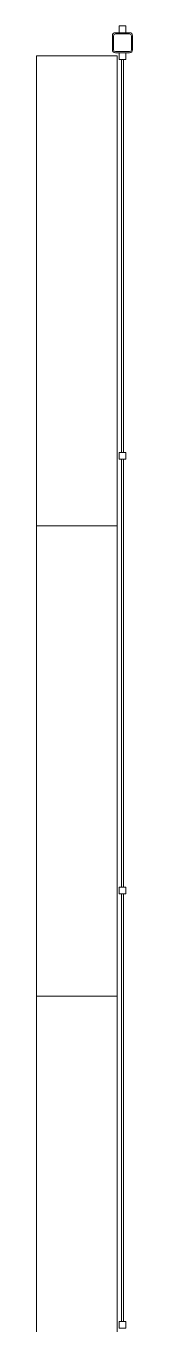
# Model space of a CAD drawing. Header units: millimetres. Extents: x -637480 to 299894, y -125373 to 39000.
# Drawn here: x 279051 to 279765, y -15598 to -5935 of the extents above; entities that cross this region are included whole.
import ezdxf

# ---------------------------------------------------------------- set-up
doc = ezdxf.new("R2010")
doc.units = ezdxf.units.MM
for name, color, linetype, lineweight in [('AM_BOR', 4, 'Continuous', 25), ('Xref building Toll$0$A-GLAZ-CWMG', 51, 'Continuous', 9), ('Xref building Toll$0$I-FURN', 30, 'Continuous', 9), ('Xref building Toll$0$S-COLS', 52, 'Continuous', 9)]:
    doc.layers.add(name, color=color, linetype=linetype, lineweight=lineweight)

# ---------------------------------------------------------------- blocks, each defined once
blk = doc.blocks.new('Xref building Toll$0$Beca-34-S-SHS-Col_AU_NZ - 150x9_0 SHS-2217340-MASTER GROUND FLOOR')
at = {"layer": 'Xref building Toll$0$S-COLS', "lineweight": 18}
for p, q in [((-75, 52.5), (-75, -52.5)), ((-75, -52.5), (-75, 52.5)), ((-66, -52.5), (-66, 52.5)), ((-66, 52.5), (-66, -52.5)), ((52.5, 75), (-52.5, 75)), ((-52.5, 75), (52.5, 75)), ((-52.5, 66), (52.5, 66)), ((52.5, 66), (-52.5, 66)), ((66, 52.5), (66, -52.5)), ((66, -52.5), (66, 52.5)), ((75, -52.5), (75, 52.5)), ((75, 52.5), (75, -52.5)), ((52.5, -66), (-52.5, -66)), ((-52.5, -66), (52.5, -66)), ((-52.5, -75), (52.5, -75)), ((52.5, -75), (-52.5, -75))]:
    blk.add_line(p, q, dxfattribs=at)
for centre, radius, start, end in [((-52.5, 52.5), 22.5, 90, 180), ((-52.5, 52.5), 22.5, 90, 180), ((-52.5, 52.5), 13.5, 90, 180), ((-52.5, 52.5), 13.5, 90, 180), ((52.5, 52.5), 22.5, 360, 90), ((52.5, 52.5), 22.5, 360, 90), ((52.5, 52.5), 13.5, 0, 90), ((52.5, 52.5), 13.5, 360, 90), ((-52.5, -52.5), 22.5, 180, 270), ((-52.5, -52.5), 22.5, 180, 270), ((-52.5, -52.5), 13.5, 180, 270), ((-52.5, -52.5), 13.5, 180, 270), ((52.5, -52.5), 22.5, 270, 360), ((52.5, -52.5), 13.5, 270, 0), ((52.5, -52.5), 22.5, 270, 360), ((52.5, -52.5), 13.5, 270, 360)]:
    blk.add_arc(centre, radius, start, end, dxfattribs=at)
blk = doc.blocks.new('Xref building Toll$0$Rectangular Mullion - _SBA 100 x 15mm-2219645-MASTER GROUND FLOOR')
at = {"layer": 'Xref building Toll$0$A-GLAZ-CWMG'}
for p, q in [((287697.5, 133827.5), (287682.5, 133827.5)), ((287682.5, 133827.5), (287682.5, 133827.5)), ((287682.5, 133827.5), (287697.5, 133827.5)), ((287682.5, 130902.5), (287682.5, 133827.5)), ((287682.5, 130902.5), (287682.5, 133827.5)), ((287697.5, 133827.5), (287697.5, 133827.5)), ((287697.5, 133827.5), (287697.5, 130902.5)), ((287697.5, 130902.5), (287697.5, 133827.5)), ((287697.5, 130902.5), (287682.5, 130902.5)), ((287682.5, 130902.5), (287682.5, 130902.5)), ((287682.5, 130902.5), (287697.5, 130902.5)), ((287697.5, 130902.5), (287697.5, 130902.5))]:
    blk.add_line(p, q, dxfattribs=at)
blk = doc.blocks.new('Xref building Toll$0$Rectangular Mullion - _SBA 100 x 15mm 2-2219942-MASTER GROUND FLOOR')
at = {"layer": 'Xref building Toll$0$A-GLAZ-CWMG'}
for p, q in [((0, 25), (-50, 25)), ((-50, 25), (-50, -25)), ((-50, 25), (-50, 25)), ((0, -25), (0, 25)), ((0, 25), (0, 25)), ((-50, -25), (0, -25)), ((-50, -25), (-50, -25)), ((0, -25), (0, -25))]:
    blk.add_line(p, q, dxfattribs=at)
blk = doc.blocks.new('Xref building Toll$0$Rectangular Mullion - _SBA 100 x 15mm 2-2219794-MASTER GROUND FLOOR')
at = {"layer": 'Xref building Toll$0$A-GLAZ-CWMG'}
for p, q in [((-50, -25), (-50, 25)), ((-50, 25), (0, 25)), ((-50, 25), (-50, 25)), ((0, 25), (0, -25)), ((0, 25), (0, 25)), ((0, -25), (-50, -25)), ((-50, -25), (-50, -25)), ((0, -25), (0, -25))]:
    blk.add_line(p, q, dxfattribs=at)
blk = doc.blocks.new('Xref building Toll$0$Rectangular Mullion - _SBA 100 x 15mm 2-2219795-MASTER GROUND FLOOR')
at = {"layer": 'Xref building Toll$0$A-GLAZ-CWMG'}
for p, q in [((-50, 25), (-50, 25)), ((0, 25), (0, 25)), ((-50, -25), (-50, -25)), ((0, -25), (0, -25))]:
    blk.add_line(p, q, dxfattribs=at)
blk = doc.blocks.new('Xref building Toll$0$Rectangular Mullion - _SBA 100 x 15mm 2-2219791-MASTER GROUND FLOOR')
at = {"layer": 'Xref building Toll$0$A-GLAZ-CWMG'}
for p, q in [((0, 25), (-50, 25)), ((-50, 25), (-50, -25)), ((-50, 25), (-50, 25)), ((0, -25), (0, 25)), ((0, 25), (0, 25)), ((-50, -25), (0, -25)), ((-50, -25), (-50, -25)), ((0, -25), (0, -25))]:
    blk.add_line(p, q, dxfattribs=at)
blk = doc.blocks.new('Xref building Toll$0$Rectangular Mullion - _SBA 100 x 15mm 2-2219792-MASTER GROUND FLOOR')
at = {"layer": 'Xref building Toll$0$A-GLAZ-CWMG'}
for p, q in [((-50, 25), (-50, 25)), ((0, 25), (0, 25)), ((-50, -25), (-50, -25)), ((0, -25), (0, -25))]:
    blk.add_line(p, q, dxfattribs=at)
blk = doc.blocks.new('Xref building Toll$0$Rectangular Mullion - _SBA 100 x 15mm-2219631-MASTER GROUND FLOOR')
at = {"layer": 'Xref building Toll$0$A-GLAZ-CWMG'}
for p, q in [((287697.5, 130852.5), (287682.5, 130852.5)), ((287682.5, 130852.5), (287682.5, 130852.5)), ((287682.5, 130852.5), (287697.5, 130852.5)), ((287682.5, 127667.5), (287682.5, 130852.5)), ((287682.5, 127667.5), (287682.5, 130852.5)), ((287697.5, 130852.5), (287697.5, 130852.5)), ((287697.5, 130852.5), (287697.5, 127667.5)), ((287697.5, 127667.5), (287697.5, 130852.5)), ((287697.5, 127667.5), (287682.5, 127667.5)), ((287682.5, 127667.5), (287682.5, 127667.5)), ((287682.5, 127667.5), (287697.5, 127667.5)), ((287697.5, 127667.5), (287697.5, 127667.5))]:
    blk.add_line(p, q, dxfattribs=at)
blk = doc.blocks.new('Xref building Toll$0$Rectangular Mullion - _SBA 100 x 15mm-2219646-MASTER GROUND FLOOR')
at = {"layer": 'Xref building Toll$0$A-GLAZ-CWMG'}
for p, q in [((287697.5, 133827.5), (287682.5, 133827.5)), ((287682.5, 133827.5), (287682.5, 133827.5)), ((287682.5, 133827.5), (287697.5, 133827.5)), ((287682.5, 133827.5), (287682.5, 130902.5)), ((287682.5, 133827.5), (287682.5, 130902.5)), ((287697.5, 133827.5), (287697.5, 133827.5)), ((287697.5, 130902.5), (287697.5, 133827.5)), ((287697.5, 133827.5), (287697.5, 130902.5)), ((287697.5, 130902.5), (287682.5, 130902.5)), ((287682.5, 130902.5), (287682.5, 130902.5)), ((287682.5, 130902.5), (287697.5, 130902.5)), ((287697.5, 130902.5), (287697.5, 130902.5))]:
    blk.add_line(p, q, dxfattribs=at)
blk = doc.blocks.new('Xref building Toll$0$Rectangular Mullion - _SBA 100 x 15mm-2219647-MASTER GROUND FLOOR')
at = {"layer": 'Xref building Toll$0$A-GLAZ-CWMG'}
for p, q in [((287697.5, 133827.5), (287682.5, 133827.5)), ((287682.5, 133827.5), (287682.5, 133827.5)), ((287682.5, 133827.5), (287697.5, 133827.5)), ((287682.5, 130902.5), (287682.5, 133827.5)), ((287682.5, 130902.5), (287682.5, 133827.5)), ((287697.5, 133827.5), (287697.5, 133827.5)), ((287697.5, 133827.5), (287697.5, 130902.5)), ((287697.5, 130902.5), (287697.5, 133827.5)), ((287697.5, 130902.5), (287682.5, 130902.5)), ((287682.5, 130902.5), (287682.5, 130902.5)), ((287682.5, 130902.5), (287697.5, 130902.5)), ((287697.5, 130902.5), (287697.5, 130902.5))]:
    blk.add_line(p, q, dxfattribs=at)
blk = doc.blocks.new('Xref building Toll$0$Rectangular Mullion - _SBA 100 x 15mm-2219632-MASTER GROUND FLOOR')
at = {"layer": 'Xref building Toll$0$A-GLAZ-CWMG'}
for p, q in [((287697.5, 130852.5), (287682.5, 130852.5)), ((287682.5, 130852.5), (287682.5, 130852.5)), ((287682.5, 130852.5), (287697.5, 130852.5)), ((287682.5, 130852.5), (287682.5, 127667.5)), ((287682.5, 130852.5), (287682.5, 127667.5)), ((287697.5, 130852.5), (287697.5, 130852.5)), ((287697.5, 127667.5), (287697.5, 130852.5)), ((287697.5, 130852.5), (287697.5, 127667.5)), ((287697.5, 127667.5), (287682.5, 127667.5)), ((287682.5, 127667.5), (287682.5, 127667.5)), ((287682.5, 127667.5), (287697.5, 127667.5)), ((287697.5, 127667.5), (287697.5, 127667.5))]:
    blk.add_line(p, q, dxfattribs=at)
blk = doc.blocks.new('Xref building Toll$0$Rectangular Mullion - _SBA 100 x 15mm-2219633-MASTER GROUND FLOOR')
at = {"layer": 'Xref building Toll$0$A-GLAZ-CWMG'}
for p, q in [((287697.5, 130852.5), (287682.5, 130852.5)), ((287682.5, 130852.5), (287682.5, 130852.5)), ((287682.5, 130852.5), (287697.5, 130852.5)), ((287682.5, 127667.5), (287682.5, 130852.5)), ((287682.5, 127667.5), (287682.5, 130852.5)), ((287697.5, 130852.5), (287697.5, 130852.5)), ((287697.5, 130852.5), (287697.5, 127667.5)), ((287697.5, 127667.5), (287697.5, 130852.5)), ((287697.5, 127667.5), (287682.5, 127667.5)), ((287682.5, 127667.5), (287682.5, 127667.5)), ((287682.5, 127667.5), (287697.5, 127667.5)), ((287697.5, 127667.5), (287697.5, 127667.5))]:
    blk.add_line(p, q, dxfattribs=at)
blk = doc.blocks.new('Xref building Toll$0$Rectangular Mullion - _SBA 100 x 15mm 2-2219802-MASTER GROUND FLOOR')
at = {"layer": 'Xref building Toll$0$A-GLAZ-CWMG'}
for p, q in [((-25, 25), (-25, 25)), ((25, 25), (25, 25)), ((-25, -25), (-25, -25)), ((25, -25), (25, -25))]:
    blk.add_line(p, q, dxfattribs=at)
blk = doc.blocks.new('Xref building Toll$0$Rectangular Mullion - _SBA 100 x 15mm 2-2219803-MASTER GROUND FLOOR')
at = {"layer": 'Xref building Toll$0$A-GLAZ-CWMG'}
for p, q in [((25, 25), (-25, 25)), ((-25, 25), (-25, -25)), ((-25, 25), (-25, 25)), ((25, -25), (25, 25)), ((25, 25), (25, 25)), ((-25, -25), (25, -25)), ((-25, -25), (-25, -25)), ((25, -25), (25, -25))]:
    blk.add_line(p, q, dxfattribs=at)
blk = doc.blocks.new('Xref building Toll$0$Rectangular Mullion - _SBA 100 x 15mm 2-2219946-MASTER GROUND FLOOR')
at = {"layer": 'Xref building Toll$0$A-GLAZ-CWMG'}
for p, q in [((-50, -25), (-50, 25)), ((-50, 25), (0, 25)), ((-50, 25), (-50, 25)), ((0, 25), (0, -25)), ((0, 25), (0, 25)), ((0, -25), (-50, -25)), ((-50, -25), (-50, -25)), ((0, -25), (0, -25))]:
    blk.add_line(p, q, dxfattribs=at)
blk = doc.blocks.new('Xref building Toll$0$Rectangular Mullion - _SBA 100 x 15mm 2-2219943-MASTER GROUND FLOOR')
at = {"layer": 'Xref building Toll$0$A-GLAZ-CWMG'}
for p, q in [((-25, -25), (-25, 25)), ((-25, 25), (25, 25)), ((-25, 25), (-25, 25)), ((25, 25), (25, -25)), ((25, 25), (25, 25)), ((25, -25), (-25, -25)), ((-25, -25), (-25, -25)), ((25, -25), (25, -25))]:
    blk.add_line(p, q, dxfattribs=at)
blk = doc.blocks.new('Xref building Toll$0$IVS-FURNITURE-Table Cabinet Frame1 - D600 H900 THK18_18 2-2228313-MASTER GROUND FLOOR')
at = {"layer": 'Xref building Toll$0$I-FURN'}
for p, q in [((1750, 0), (-1750, 0)), ((-1750, 0), (-1750, 0)), ((-1750, 0), (1750, 0)), ((-1750, 0), (-1750, -600)), ((-1750, 0), (-1750, -600)), ((1750, 0), (1750, 0)), ((1750, -600), (1750, 0)), ((1750, 0), (1750, -600)), ((1750, -600), (-1750, -600)), ((-1750, -600), (-1750, -600)), ((-1750, -600), (1750, -600)), ((1750, -600), (1750, -600))]:
    blk.add_line(p, q, dxfattribs=at)
blk = doc.blocks.new('Xref building Toll')
at = {"layer": 'Xref building Toll$0$A-GLAZ-CWMG', "rotation": 269.9999999999998}
for name in ['Xref building Toll$0$Rectangular Mullion - _SBA 100 x 15mm 2-2219942-MASTER GROUND FLOOR', 'Xref building Toll$0$Rectangular Mullion - _SBA 100 x 15mm 2-2219794-MASTER GROUND FLOOR', 'Xref building Toll$0$Rectangular Mullion - _SBA 100 x 15mm 2-2219795-MASTER GROUND FLOOR', 'Xref building Toll$0$Rectangular Mullion - _SBA 100 x 15mm 2-2219795-MASTER GROUND FLOOR', 'Xref building Toll$0$Rectangular Mullion - _SBA 100 x 15mm 2-2219795-MASTER GROUND FLOOR', 'Xref building Toll$0$Rectangular Mullion - _SBA 100 x 15mm 2-2219795-MASTER GROUND FLOOR', 'Xref building Toll$0$Rectangular Mullion - _SBA 100 x 15mm 2-2219795-MASTER GROUND FLOOR', 'Xref building Toll$0$Rectangular Mullion - _SBA 100 x 15mm 2-2219795-MASTER GROUND FLOOR', 'Xref building Toll$0$Rectangular Mullion - _SBA 100 x 15mm 2-2219795-MASTER GROUND FLOOR', 'Xref building Toll$0$Rectangular Mullion - _SBA 100 x 15mm 2-2219795-MASTER GROUND FLOOR', 'Xref building Toll$0$Rectangular Mullion - _SBA 100 x 15mm 2-2219795-MASTER GROUND FLOOR']:
    blk.add_blockref(name, (279690, -5985), dxfattribs=at)
at = {"layer": 'Xref building Toll$0$A-GLAZ-CWMG', "extrusion": (0, 0, -1), "rotation": 90.00000000000014}
for name, p in [('Xref building Toll$0$Rectangular Mullion - _SBA 100 x 15mm 2-2219791-MASTER GROUND FLOOR', (-279690, -6135)), ('Xref building Toll$0$Rectangular Mullion - _SBA 100 x 15mm 2-2219792-MASTER GROUND FLOOR', (-279690, -6135)), ('Xref building Toll$0$Rectangular Mullion - _SBA 100 x 15mm 2-2219792-MASTER GROUND FLOOR', (-279690, -6135)), ('Xref building Toll$0$Rectangular Mullion - _SBA 100 x 15mm 2-2219792-MASTER GROUND FLOOR', (-279690, -6135)), ('Xref building Toll$0$Rectangular Mullion - _SBA 100 x 15mm 2-2219792-MASTER GROUND FLOOR', (-279690, -6135)), ('Xref building Toll$0$Rectangular Mullion - _SBA 100 x 15mm 2-2219792-MASTER GROUND FLOOR', (-279690, -6135)), ('Xref building Toll$0$Rectangular Mullion - _SBA 100 x 15mm 2-2219792-MASTER GROUND FLOOR', (-279690, -6135)), ('Xref building Toll$0$Rectangular Mullion - _SBA 100 x 15mm 2-2219792-MASTER GROUND FLOOR', (-279690, -6135)), ('Xref building Toll$0$Rectangular Mullion - _SBA 100 x 15mm 2-2219792-MASTER GROUND FLOOR', (-279690, -6135)), ('Xref building Toll$0$Rectangular Mullion - _SBA 100 x 15mm 2-2219792-MASTER GROUND FLOOR', (-279690, -6135)), ('Xref building Toll$0$Rectangular Mullion - _SBA 100 x 15mm 2-2219946-MASTER GROUND FLOOR', (-279690, -6135)), ('Xref building Toll$0$Rectangular Mullion - _SBA 100 x 15mm 2-2219802-MASTER GROUND FLOOR', (-279690, -9135)), ('Xref building Toll$0$Rectangular Mullion - _SBA 100 x 15mm 2-2219802-MASTER GROUND FLOOR', (-279690, -9135)), ('Xref building Toll$0$Rectangular Mullion - _SBA 100 x 15mm 2-2219802-MASTER GROUND FLOOR', (-279690, -9135)), ('Xref building Toll$0$Rectangular Mullion - _SBA 100 x 15mm 2-2219802-MASTER GROUND FLOOR', (-279690, -9135)), ('Xref building Toll$0$Rectangular Mullion - _SBA 100 x 15mm 2-2219802-MASTER GROUND FLOOR', (-279690, -9135)), ('Xref building Toll$0$Rectangular Mullion - _SBA 100 x 15mm 2-2219802-MASTER GROUND FLOOR', (-279690, -9135)), ('Xref building Toll$0$Rectangular Mullion - _SBA 100 x 15mm 2-2219802-MASTER GROUND FLOOR', (-279690, -9135)), ('Xref building Toll$0$Rectangular Mullion - _SBA 100 x 15mm 2-2219802-MASTER GROUND FLOOR', (-279690, -9135)), ('Xref building Toll$0$Rectangular Mullion - _SBA 100 x 15mm 2-2219802-MASTER GROUND FLOOR', (-279690, -9135)), ('Xref building Toll$0$Rectangular Mullion - _SBA 100 x 15mm 2-2219803-MASTER GROUND FLOOR', (-279690, -9135)), ('Xref building Toll$0$Rectangular Mullion - _SBA 100 x 15mm 2-2219943-MASTER GROUND FLOOR', (-279690, -9135)), ('Xref building Toll$0$Rectangular Mullion - _SBA 100 x 15mm 2-2219802-MASTER GROUND FLOOR', (-279690, -12370)), ('Xref building Toll$0$Rectangular Mullion - _SBA 100 x 15mm 2-2219802-MASTER GROUND FLOOR', (-279690, -12370)), ('Xref building Toll$0$Rectangular Mullion - _SBA 100 x 15mm 2-2219802-MASTER GROUND FLOOR', (-279690, -12370)), ('Xref building Toll$0$Rectangular Mullion - _SBA 100 x 15mm 2-2219802-MASTER GROUND FLOOR', (-279690, -12370)), ('Xref building Toll$0$Rectangular Mullion - _SBA 100 x 15mm 2-2219802-MASTER GROUND FLOOR', (-279690, -12370)), ('Xref building Toll$0$Rectangular Mullion - _SBA 100 x 15mm 2-2219802-MASTER GROUND FLOOR', (-279690, -12370)), ('Xref building Toll$0$Rectangular Mullion - _SBA 100 x 15mm 2-2219802-MASTER GROUND FLOOR', (-279690, -12370)), ('Xref building Toll$0$Rectangular Mullion - _SBA 100 x 15mm 2-2219802-MASTER GROUND FLOOR', (-279690, -12370)), ('Xref building Toll$0$Rectangular Mullion - _SBA 100 x 15mm 2-2219802-MASTER GROUND FLOOR', (-279690, -12370)), ('Xref building Toll$0$Rectangular Mullion - _SBA 100 x 15mm 2-2219803-MASTER GROUND FLOOR', (-279690, -12370)), ('Xref building Toll$0$Rectangular Mullion - _SBA 100 x 15mm 2-2219943-MASTER GROUND FLOOR', (-279690, -12370)), ('Xref building Toll$0$Rectangular Mullion - _SBA 100 x 15mm 2-2219802-MASTER GROUND FLOOR', (-279690, -15605)), ('Xref building Toll$0$Rectangular Mullion - _SBA 100 x 15mm 2-2219802-MASTER GROUND FLOOR', (-279690, -15605)), ('Xref building Toll$0$Rectangular Mullion - _SBA 100 x 15mm 2-2219802-MASTER GROUND FLOOR', (-279690, -15605)), ('Xref building Toll$0$Rectangular Mullion - _SBA 100 x 15mm 2-2219802-MASTER GROUND FLOOR', (-279690, -15605)), ('Xref building Toll$0$Rectangular Mullion - _SBA 100 x 15mm 2-2219802-MASTER GROUND FLOOR', (-279690, -15605)), ('Xref building Toll$0$Rectangular Mullion - _SBA 100 x 15mm 2-2219802-MASTER GROUND FLOOR', (-279690, -15605)), ('Xref building Toll$0$Rectangular Mullion - _SBA 100 x 15mm 2-2219802-MASTER GROUND FLOOR', (-279690, -15605)), ('Xref building Toll$0$Rectangular Mullion - _SBA 100 x 15mm 2-2219802-MASTER GROUND FLOOR', (-279690, -15605)), ('Xref building Toll$0$Rectangular Mullion - _SBA 100 x 15mm 2-2219802-MASTER GROUND FLOOR', (-279690, -15605)), ('Xref building Toll$0$Rectangular Mullion - _SBA 100 x 15mm 2-2219803-MASTER GROUND FLOOR', (-279690, -15605)), ('Xref building Toll$0$Rectangular Mullion - _SBA 100 x 15mm 2-2219943-MASTER GROUND FLOOR', (-279690, -15605))]:
    blk.add_blockref(name, p, dxfattribs=at)
at = {"layer": 'Xref building Toll$0$A-GLAZ-CWMG'}
for name, p in [('Xref building Toll$0$Rectangular Mullion - _SBA 100 x 15mm-2219645-MASTER GROUND FLOOR', (-8000, -140012.5)), ('Xref building Toll$0$Rectangular Mullion - _SBA 100 x 15mm-2219646-MASTER GROUND FLOOR', (-8000, -140012.5)), ('Xref building Toll$0$Rectangular Mullion - _SBA 100 x 15mm-2219647-MASTER GROUND FLOOR', (-8000, -140012.5)), ('Xref building Toll$0$Rectangular Mullion - _SBA 100 x 15mm-2219647-MASTER GROUND FLOOR', (-8000, -140012.5)), ('Xref building Toll$0$Rectangular Mullion - _SBA 100 x 15mm-2219647-MASTER GROUND FLOOR', (-8000, -140012.5)), ('Xref building Toll$0$Rectangular Mullion - _SBA 100 x 15mm-2219647-MASTER GROUND FLOOR', (-8000, -140012.5)), ('Xref building Toll$0$Rectangular Mullion - _SBA 100 x 15mm-2219647-MASTER GROUND FLOOR', (-8000, -140012.5)), ('Xref building Toll$0$Rectangular Mullion - _SBA 100 x 15mm-2219647-MASTER GROUND FLOOR', (-8000, -140012.5)), ('Xref building Toll$0$Rectangular Mullion - _SBA 100 x 15mm-2219647-MASTER GROUND FLOOR', (-8000, -140012.5)), ('Xref building Toll$0$Rectangular Mullion - _SBA 100 x 15mm-2219647-MASTER GROUND FLOOR', (-8000, -140012.5)), ('Xref building Toll$0$Rectangular Mullion - _SBA 100 x 15mm-2219647-MASTER GROUND FLOOR', (-8000, -140012.5)), ('Xref building Toll$0$Rectangular Mullion - _SBA 100 x 15mm-2219647-MASTER GROUND FLOOR', (-8000, -140012.5)), ('Xref building Toll$0$Rectangular Mullion - _SBA 100 x 15mm-2219631-MASTER GROUND FLOOR', (-8000, -140012.5)), ('Xref building Toll$0$Rectangular Mullion - _SBA 100 x 15mm-2219632-MASTER GROUND FLOOR', (-8000, -140012.5)), ('Xref building Toll$0$Rectangular Mullion - _SBA 100 x 15mm-2219633-MASTER GROUND FLOOR', (-8000, -140012.5)), ('Xref building Toll$0$Rectangular Mullion - _SBA 100 x 15mm-2219633-MASTER GROUND FLOOR', (-8000, -140012.5)), ('Xref building Toll$0$Rectangular Mullion - _SBA 100 x 15mm-2219633-MASTER GROUND FLOOR', (-8000, -140012.5)), ('Xref building Toll$0$Rectangular Mullion - _SBA 100 x 15mm-2219633-MASTER GROUND FLOOR', (-8000, -140012.5)), ('Xref building Toll$0$Rectangular Mullion - _SBA 100 x 15mm-2219633-MASTER GROUND FLOOR', (-8000, -140012.5)), ('Xref building Toll$0$Rectangular Mullion - _SBA 100 x 15mm-2219633-MASTER GROUND FLOOR', (-8000, -140012.5)), ('Xref building Toll$0$Rectangular Mullion - _SBA 100 x 15mm-2219633-MASTER GROUND FLOOR', (-8000, -140012.5)), ('Xref building Toll$0$Rectangular Mullion - _SBA 100 x 15mm-2219633-MASTER GROUND FLOOR', (-8000, -140012.5)), ('Xref building Toll$0$Rectangular Mullion - _SBA 100 x 15mm-2219633-MASTER GROUND FLOOR', (-8000, -140012.5)), ('Xref building Toll$0$Rectangular Mullion - _SBA 100 x 15mm-2219633-MASTER GROUND FLOOR', (-8000, -140012.5)), ('Xref building Toll$0$Rectangular Mullion - _SBA 100 x 15mm-2219631-MASTER GROUND FLOOR', (-8000, -143247.5)), ('Xref building Toll$0$Rectangular Mullion - _SBA 100 x 15mm-2219632-MASTER GROUND FLOOR', (-8000, -143247.5)), ('Xref building Toll$0$Rectangular Mullion - _SBA 100 x 15mm-2219633-MASTER GROUND FLOOR', (-8000, -143247.5)), ('Xref building Toll$0$Rectangular Mullion - _SBA 100 x 15mm-2219633-MASTER GROUND FLOOR', (-8000, -143247.5)), ('Xref building Toll$0$Rectangular Mullion - _SBA 100 x 15mm-2219633-MASTER GROUND FLOOR', (-8000, -143247.5)), ('Xref building Toll$0$Rectangular Mullion - _SBA 100 x 15mm-2219633-MASTER GROUND FLOOR', (-8000, -143247.5)), ('Xref building Toll$0$Rectangular Mullion - _SBA 100 x 15mm-2219633-MASTER GROUND FLOOR', (-8000, -143247.5)), ('Xref building Toll$0$Rectangular Mullion - _SBA 100 x 15mm-2219633-MASTER GROUND FLOOR', (-8000, -143247.5)), ('Xref building Toll$0$Rectangular Mullion - _SBA 100 x 15mm-2219633-MASTER GROUND FLOOR', (-8000, -143247.5)), ('Xref building Toll$0$Rectangular Mullion - _SBA 100 x 15mm-2219633-MASTER GROUND FLOOR', (-8000, -143247.5)), ('Xref building Toll$0$Rectangular Mullion - _SBA 100 x 15mm-2219633-MASTER GROUND FLOOR', (-8000, -143247.5)), ('Xref building Toll$0$Rectangular Mullion - _SBA 100 x 15mm-2219633-MASTER GROUND FLOOR', (-8000, -143247.5))]:
    blk.add_blockref(name, p, dxfattribs=at)
at = {"layer": 'Xref building Toll$0$I-FURN', "rotation": 89.99999999999991}
for p in [(279050.5, -7906.6), (279050.5, -11406.6), (279050.5, -14906.6)]:
    blk.add_blockref('Xref building Toll$0$IVS-FURNITURE-Table Cabinet Frame1 - D600 H900 THK18_18 2-2228313-MASTER GROUND FLOOR', p, dxfattribs=at)
at = {"layer": 'Xref building Toll$0$S-COLS'}
blk.add_blockref('Xref building Toll$0$Beca-34-S-SHS-Col_AU_NZ - 150x9_0 SHS-2217340-MASTER GROUND FLOOR', (279690, -6060), dxfattribs=at)

msp = doc.modelspace()

# ---------------------------------------------------------------- block references
at = {"layer": 'AM_BOR'}
msp.add_blockref('Xref building Toll', (0, 0), dxfattribs=at)

doc.saveas('drawing.dxf')
